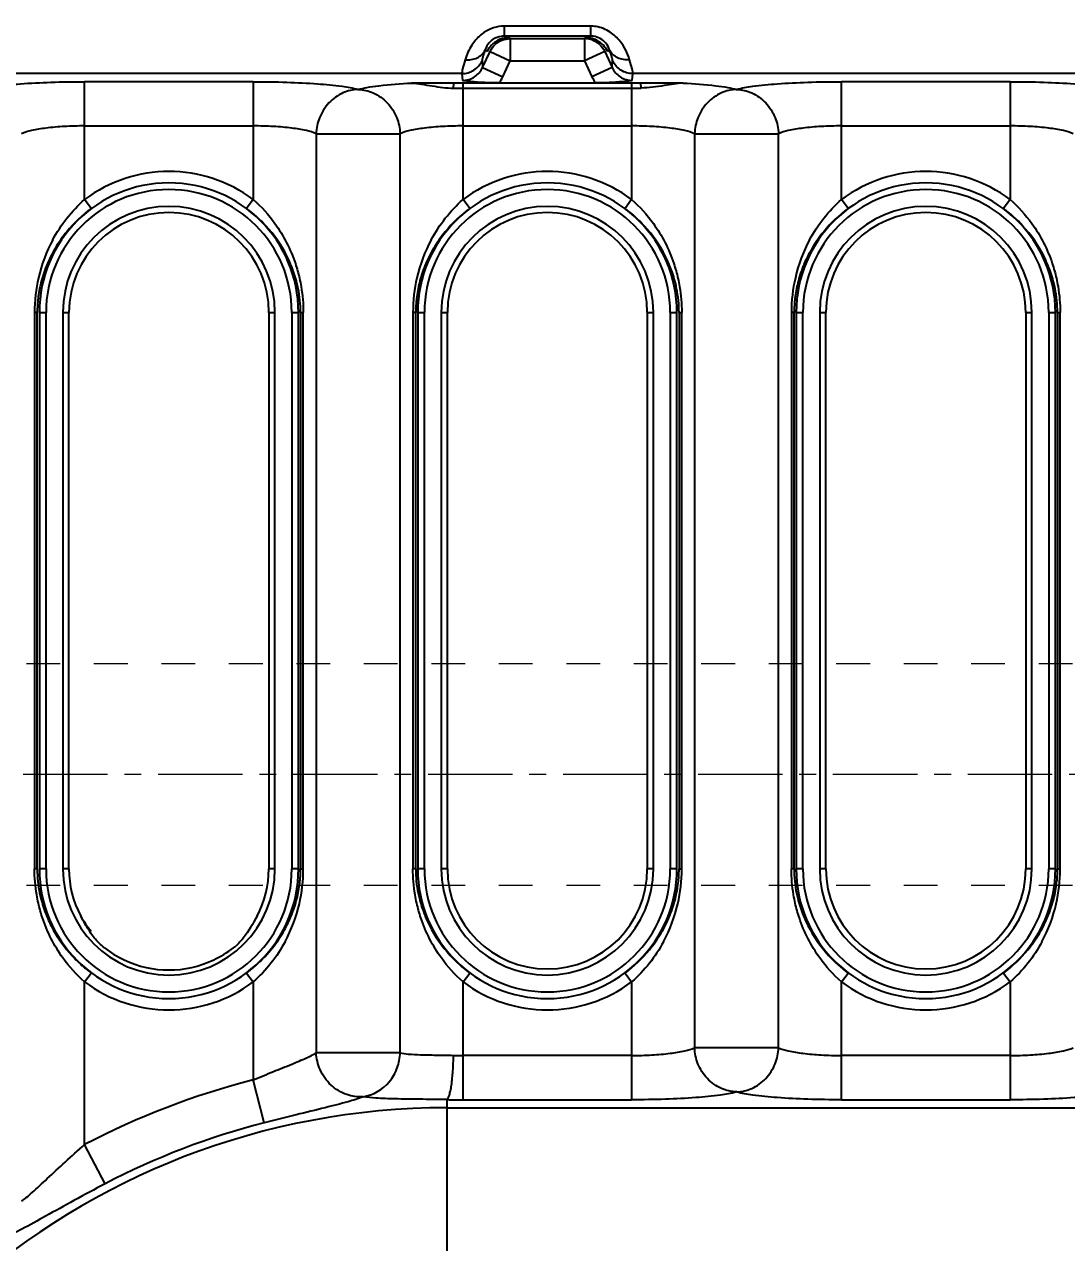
# Model space of a CAD drawing. Header units: millimetres. Extents: x 309 to 11345, y -1340 to 1318.
# Drawn here: x 967.4 to 1014.5, y -429.6 to -374.6 of the extents above; entities that cross this region are included whole.
import ezdxf

# ---------------------------------------------------------------- set-up
doc = ezdxf.new("R2010")
doc.units = ezdxf.units.MM
doc.header["$LTSCALE"] = 16.335
doc.header["$PDMODE"] = 3
doc.header["$PDSIZE"] = 0.3125
doc.linetypes.add('CENTER', pattern=[0.6, 0.375, -0.075, 0.075, -0.075])
doc.linetypes.add('HIDDEN', pattern=[0.2, 0.1, -0.1])
doc.layers.get('0').update_dxf_attribs({"linetype": 'CONTINUOUS'})
doc.layers.get('Defpoints').update_dxf_attribs({"linetype": 'CONTINUOUS'})
doc.layers.add('cool', color=153, linetype='HIDDEN', lineweight=9)
doc.styles.get("Standard").update_dxf_attribs({"font": 'txt', "width": 0.8})
doc.dimstyles.get("Standard").update_dxf_attribs({"dimtxt": 0.15625, "dimasz": 0.1875, "dimexe": 0.125, "dimexo": 0.0625, "dimtad": 0, "dimtih": 1, "dimtoh": 1, "dimdsep": 46, "dimtxsty": 'Standard', "dimcen": 0.09, "dimadec": 0, "dimazin": 0, "dimtp": 0.01, "dimtm": 0.01, "dimtfac": 1, "dimtofl": 0, "dimtmove": 0, "dimatfit": 3, "dimfxl": 0, "dimtolj": 1, "dimarcsym": 0})

# ---------------------------------------------------------------- blocks, each defined once
blk = doc.blocks.new('*D135')
at = {"color": 4, "lineweight": -2}
blk.add_line((983.747, -278.966), (983.747, -212.229), dxfattribs=at)
at = {"layer": 'Defpoints', "color": 0}
for p in [(983.747, -212.229), (983.747, -279.028), (1045.847, -463.458)]:
    blk.add_point(p, dxfattribs=at)
at = {"color": 6, "insert": (983.747, -198.229), "char_height": 10, "attachment_point": 5, "rotation": 90}
blk.add_mtext('\\A1;62.10', dxfattribs=at)
blk = doc.blocks.new('*D136')
at = {"color": 4, "lineweight": -2}
for p, q in [((934.256, -229.95), (934.256, -209.95)), ((921.047, -249.95), (934.256, -229.95)), ((921.047, -278.966), (921.047, -249.95))]:
    blk.add_line(p, q, dxfattribs=at)
at = {"layer": 'Defpoints', "color": 0}
for p in [(934.256, -209.95), (921.047, -279.028), (1045.847, -463.458)]:
    blk.add_point(p, dxfattribs=at)
at = {"color": 6, "insert": (934.256, -191.95), "char_height": 10, "attachment_point": 5, "rotation": 90}
blk.add_mtext('\\A1;124.80', dxfattribs=at)
blk = doc.blocks.new('*D137')
at = {"color": 4, "lineweight": -2}
for p, q in [((841.298, -229.95), (841.298, -209.95)), ((848.047, -249.95), (841.298, -229.95)), ((848.047, -316.766), (848.047, -249.95))]:
    blk.add_line(p, q, dxfattribs=at)
at = {"layer": 'Defpoints', "color": 0}
for p in [(841.298, -209.95), (848.047, -316.828), (1045.847, -463.458)]:
    blk.add_point(p, dxfattribs=at)
at = {"color": 6, "insert": (841.298, -191.95), "char_height": 10, "attachment_point": 5, "rotation": 90}
blk.add_mtext('\\A1;197.80', dxfattribs=at)
blk = doc.blocks.new('*D138')
at = {"color": 4, "lineweight": -2}
for p, q in [((790.171, -229.95), (790.171, -209.95)), ((800.847, -234.408), (790.171, -229.95)), ((800.847, -254.346), (800.847, -234.408))]:
    blk.add_line(p, q, dxfattribs=at)
at = {"layer": 'Defpoints', "color": 0}
for p in [(790.171, -209.95), (800.847, -254.408), (1045.847, -463.458)]:
    blk.add_point(p, dxfattribs=at)
at = {"color": 6, "insert": (790.171, -191.284), "char_height": 10, "attachment_point": 5, "rotation": 90}
blk.add_mtext('\\A1;245.00', dxfattribs=at)
blk = doc.blocks.new('*D139')
at = {"color": 4, "lineweight": -2}
for p, q in [((817.432, -229.95), (817.432, -209.95)), ((846.349, -249.95), (817.432, -229.95)), ((846.349, -386.088), (846.349, -249.95))]:
    blk.add_line(p, q, dxfattribs=at)
at = {"layer": 'Defpoints', "color": 0}
for p in [(817.432, -209.95), (846.349, -386.151), (1045.847, -463.458)]:
    blk.add_point(p, dxfattribs=at)
at = {"color": 6, "insert": (817.432, -191.95), "char_height": 10, "attachment_point": 5, "rotation": 90}
blk.add_mtext('\\A1;199.50', dxfattribs=at)
blk = doc.blocks.new('*D140')
at = {"color": 4, "lineweight": -2}
blk.add_line((915.847, -452.396), (915.847, -209.95), dxfattribs=at)
at = {"layer": 'Defpoints', "color": 0}
for p in [(915.847, -209.95), (915.847, -452.458), (1045.847, -463.458)]:
    blk.add_point(p, dxfattribs=at)
at = {"color": 6, "insert": (915.847, -193.284), "char_height": 10, "attachment_point": 5, "rotation": 90}
blk.add_mtext('\\A1;130.00', dxfattribs=at)
blk = doc.blocks.new('*D141')
at = {"color": 4, "lineweight": -2}
blk.add_line((888.986, -450.896), (888.986, -209.95), dxfattribs=at)
at = {"layer": 'Defpoints', "color": 0}
for p in [(888.986, -209.95), (888.986, -450.958), (1045.847, -463.458)]:
    blk.add_point(p, dxfattribs=at)
at = {"color": 6, "insert": (888.986, -191.284), "char_height": 10, "attachment_point": 5, "rotation": 90}
blk.add_mtext('\\A1;156.86', dxfattribs=at)
blk = doc.blocks.new('*D145')
at = {"color": 4, "lineweight": -2}
blk.add_line((842.779, -391.101), (749.752, -391.101), dxfattribs=at)
at = {"layer": 'Defpoints', "color": 0}
for p in [(749.752, -391.101), (842.842, -391.101), (1045.847, -463.458)]:
    blk.add_point(p, dxfattribs=at)
at = {"color": 6, "insert": (733.752, -391.101), "char_height": 10, "attachment_point": 5}
blk.add_mtext('\\A1;72.36', dxfattribs=at)
blk = doc.blocks.new('*D146')
at = {"color": 4, "lineweight": -2}
blk.add_line((843.585, -321.228), (749.752, -321.228), dxfattribs=at)
at = {"layer": 'Defpoints', "color": 0}
for p in [(749.752, -321.228), (843.647, -321.228), (1045.847, -463.458)]:
    blk.add_point(p, dxfattribs=at)
at = {"color": 6, "insert": (731.085, -321.228), "char_height": 10, "attachment_point": 5}
blk.add_mtext('\\A1;142.23', dxfattribs=at)
blk = doc.blocks.new('*D147')
at = {"color": 4, "lineweight": -2}
blk.add_line((839.195, -303.458), (749.752, -303.458), dxfattribs=at)
at = {"layer": 'Defpoints', "color": 0}
for p in [(749.752, -303.458), (839.257, -303.458), (1045.847, -463.458)]:
    blk.add_point(p, dxfattribs=at)
at = {"color": 6, "insert": (733.085, -303.458), "char_height": 10, "attachment_point": 5}
blk.add_mtext('\\A1;160.00', dxfattribs=at)
blk = doc.blocks.new('*D148')
at = {"color": 4, "lineweight": -2}
blk.add_line((979.285, -283.428), (749.752, -283.428), dxfattribs=at)
at = {"layer": 'Defpoints', "color": 0}
for p in [(749.752, -283.428), (979.347, -283.428), (1045.847, -463.458)]:
    blk.add_point(p, dxfattribs=at)
at = {"color": 6, "insert": (732.418, -283.428), "char_height": 10, "attachment_point": 5}
blk.add_mtext('\\A1;180.03', dxfattribs=at)
blk = doc.blocks.new('*D149')
at = {"color": 4, "lineweight": -2}
blk.add_line((796.946, -258.458), (749.752, -258.458), dxfattribs=at)
at = {"layer": 'Defpoints', "color": 0}
for p in [(749.752, -258.458), (797.009, -258.458), (1045.847, -463.458)]:
    blk.add_point(p, dxfattribs=at)
at = {"color": 6, "insert": (731.752, -258.458), "char_height": 10, "attachment_point": 5}
blk.add_mtext('\\A1;205.00', dxfattribs=at)
blk = doc.blocks.new('*D150')
at = {"color": 4, "lineweight": -2}
for p, q in [((870.41, -231.643), (870.41, -211.643)), ((861.539, -251.643), (870.41, -231.643)), ((861.539, -446.733), (861.539, -251.643))]:
    blk.add_line(p, q, dxfattribs=at)
at = {"layer": 'Defpoints', "color": 0}
for p in [(870.41, -211.643), (861.539, -446.795), (1045.847, -463.458)]:
    blk.add_point(p, dxfattribs=at)
at = {"color": 6, "insert": (870.41, -194.31), "char_height": 10, "attachment_point": 5, "rotation": 90}
blk.add_mtext('\\A1;184.31', dxfattribs=at)
blk = doc.blocks.new('*D151')
at = {"color": 4, "lineweight": -2}
for p, q in [((856.031, -231.643), (856.031, -211.643)), ((850.78, -251.643), (856.031, -231.643)), ((850.78, -446.733), (850.78, -251.643))]:
    blk.add_line(p, q, dxfattribs=at)
at = {"layer": 'Defpoints', "color": 0}
for p in [(856.031, -211.643), (850.78, -446.795), (1045.847, -463.458)]:
    blk.add_point(p, dxfattribs=at)
at = {"color": 6, "insert": (856.031, -193.643), "char_height": 10, "attachment_point": 5, "rotation": 90}
blk.add_mtext('\\A1;195.07', dxfattribs=at)
blk = doc.blocks.new('*D167')
at = {"color": 4, "lineweight": -2}
for p, q in [((806.321, -229.338), (806.321, -209.338)), ((815.847, -249.338), (806.321, -229.338)), ((815.847, -386.638), (815.847, -249.338))]:
    blk.add_line(p, q, dxfattribs=at)
at = {"layer": 'Defpoints', "color": 0}
for p in [(806.321, -209.338), (815.847, -386.701), (1045.847, -463.458)]:
    blk.add_point(p, dxfattribs=at)
at = {"color": 6, "insert": (806.321, -191.338), "char_height": 10, "attachment_point": 5, "rotation": 90}
blk.add_mtext('\\A1;230.00', dxfattribs=at)
blk = doc.blocks.new('*D219')
at = {"color": 4, "lineweight": -2}
blk.add_line((834.322, -356.458), (749.977, -356.458), dxfattribs=at)
at = {"layer": 'Defpoints', "color": 0}
for p in [(749.977, -356.458), (834.385, -356.458), (1045.847, -463.458)]:
    blk.add_point(p, dxfattribs=at)
at = {"color": 6, "insert": (733.31, -356.458), "char_height": 10, "attachment_point": 5}
blk.add_mtext('\\A1;107.00', dxfattribs=at)
blk = doc.blocks.new('*D220')
at = {"color": 4, "lineweight": -2}
for p, q in [((830.094, -229.49), (830.094, -209.49)), ((838.785, -249.49), (830.094, -229.49)), ((838.785, -351.996), (838.785, -249.49))]:
    blk.add_line(p, q, dxfattribs=at)
at = {"layer": 'Defpoints', "color": 0}
for p in [(830.094, -209.49), (838.785, -352.058), (1045.847, -463.458)]:
    blk.add_point(p, dxfattribs=at)
at = {"color": 6, "insert": (830.094, -190.823), "char_height": 10, "attachment_point": 5, "rotation": 90}
blk.add_mtext('\\A1;207.06', dxfattribs=at)

msp = doc.modelspace()

# ---------------------------------------------------------------- linework, layer by layer
at = {"color": 7, "linetype": 'Continuous'}
for p, q in [((989.099, -374.649), (989.099, -375.101)), ((992.995, -374.649), (989.099, -374.649)), ((992.995, -374.649), (992.995, -375.101)), ((989.099, -375.101), (989.195, -375.181)), ((992.995, -375.101), (989.099, -375.101)), ((989.369, -375.181), (989.195, -375.181)), ((989.369, -375.214), (989.369, -376.219)), ((989.369, -375.214), (992.726, -375.214)), ((992.9, -375.181), (992.726, -375.181)), ((992.726, -375.214), (992.726, -376.219)), ((992.995, -375.101), (992.9, -375.181)), ((988.122, -376.516), (988.459, -375.795)), ((988.241, -375.725), (988.324, -375.795)), ((988.459, -375.795), (989.369, -376.219)), ((988.797, -375.314), (988.795, -375.314)), ((993.636, -375.795), (992.726, -376.219)), ((993.3, -375.314), (993.297, -375.314)), ((993.636, -375.795), (993.972, -376.516)), ((993.854, -375.725), (993.771, -375.795)), ((988.098, -376.22), (988.122, -376.516)), ((989.032, -376.941), (989.369, -376.219)), ((989.369, -376.219), (992.726, -376.219)), ((992.726, -376.219), (993.062, -376.941)), ((993.972, -376.516), (993.997, -376.22)), ((987.187, -376.796), (913.121, -376.796)), ((987.187, -376.796), (987.213, -377.103)), ((988.122, -376.516), (989.032, -376.941)), ((993.972, -376.516), (993.062, -376.941)), ((994.881, -377.103), (994.907, -376.796)), ((1106.842, -376.796), (994.907, -376.796)), ((970.146, -382.481), (970.146, -377.158)), ((977.762, -377.158), (970.146, -377.158)), ((977.762, -377.158), (977.762, -382.481)), ((986.81, -377.445), (986.821, -377.222)), ((994.854, -377.22), (987.239, -377.22)), ((987.239, -379.158), (987.241, -377.451)), ((987.241, -377.451), (994.854, -377.451)), ((994.854, -377.22), (994.855, -382.481)), ((995.285, -377.445), (995.273, -377.222)), ((1004.333, -382.481), (1004.333, -377.158)), ((1011.949, -377.158), (1004.333, -377.158)), ((1011.949, -377.158), (1011.949, -382.481)), ((970.146, -379.158), (977.762, -379.158)), ((980.605, -379.51), (980.605, -421.018)), ((980.605, -379.51), (984.396, -379.51)), ((984.396, -421.018), (984.396, -379.51)), ((987.239, -382.481), (987.239, -379.158)), ((987.239, -379.158), (994.855, -379.158)), ((997.699, -379.51), (997.699, -420.79)), ((997.699, -379.51), (1001.49, -379.51)), ((1001.49, -420.79), (1001.49, -379.51)), ((1004.333, -379.158), (1011.949, -379.158)), ((970.446, -382.883), (970.146, -382.481)), ((977.762, -382.481), (977.462, -382.883)), ((987.539, -382.883), (987.239, -382.481)), ((994.855, -382.481), (994.555, -382.883)), ((1004.633, -382.883), (1004.333, -382.481)), ((1011.949, -382.481), (1011.649, -382.883)), ((967.883, -387.581), (967.883, -412.719)), ((968.007, -387.581), (967.883, -387.581)), ((968.007, -412.719), (968.007, -387.581)), ((968.102, -387.581), (968.102, -412.719)), ((968.102, -387.581), (968.403, -387.581)), ((968.403, -412.719), (968.403, -387.581)), ((969.164, -387.581), (969.164, -412.719)), ((969.164, -387.581), (969.44, -387.581)), ((969.44, -412.719), (969.44, -387.581)), ((978.468, -387.581), (978.468, -412.719)), ((978.468, -387.581), (978.743, -387.581)), ((978.743, -412.719), (978.743, -387.581)), ((979.504, -387.581), (979.504, -412.719)), ((979.504, -387.581), (979.805, -387.581)), ((979.805, -412.719), (979.805, -387.581)), ((979.901, -387.581), (979.901, -412.719)), ((979.901, -387.581), (980.025, -387.581)), ((980.025, -412.719), (980.025, -387.581)), ((984.976, -387.581), (984.976, -412.719)), ((985.1, -387.581), (984.976, -387.581)), ((985.1, -412.719), (985.1, -387.581)), ((985.196, -387.581), (985.196, -412.719)), ((985.196, -387.581), (985.497, -387.581)), ((985.497, -412.719), (985.497, -387.581)), ((986.258, -387.581), (986.258, -412.719)), ((986.258, -387.581), (986.534, -387.581)), ((986.534, -412.719), (986.534, -387.581)), ((995.561, -387.581), (995.561, -412.719)), ((995.561, -387.581), (995.837, -387.581)), ((995.837, -412.719), (995.837, -387.581)), ((996.598, -387.581), (996.598, -412.719)), ((996.598, -387.581), (996.899, -387.581)), ((996.899, -412.719), (996.899, -387.581)), ((996.994, -387.581), (996.994, -412.719)), ((996.994, -387.581), (997.119, -387.581)), ((997.119, -412.719), (997.119, -387.581)), ((1002.07, -387.581), (1002.07, -412.719)), ((1002.194, -387.581), (1002.07, -387.581)), ((1002.194, -412.719), (1002.194, -387.581)), ((1002.289, -387.581), (1002.289, -412.719)), ((1002.289, -387.581), (1002.59, -387.581)), ((1002.59, -412.719), (1002.59, -387.581)), ((1003.351, -387.581), (1003.351, -412.719)), ((1003.351, -387.581), (1003.627, -387.581)), ((1003.627, -412.719), (1003.627, -387.581)), ((1012.655, -387.581), (1012.655, -412.719)), ((1012.655, -387.581), (1012.93, -387.581)), ((1012.93, -412.719), (1012.93, -387.581)), ((1013.691, -387.581), (1013.691, -412.719)), ((1013.691, -387.581), (1013.992, -387.581)), ((1013.992, -412.719), (1013.992, -387.581)), ((1014.088, -387.581), (1014.088, -412.719)), ((1014.088, -387.581), (1014.212, -387.581)), ((1014.212, -412.719), (1014.212, -387.581)), ((968.007, -412.719), (967.883, -412.719)), ((968.403, -412.719), (968.102, -412.719)), ((969.44, -412.719), (969.164, -412.719)), ((978.743, -412.719), (978.468, -412.719)), ((979.805, -412.719), (979.504, -412.719)), ((979.901, -412.719), (980.025, -412.719)), ((985.1, -412.719), (984.976, -412.719)), ((985.497, -412.719), (985.196, -412.719)), ((986.534, -412.719), (986.258, -412.719)), ((995.837, -412.719), (995.561, -412.719)), ((996.899, -412.719), (996.598, -412.719)), ((996.994, -412.719), (997.119, -412.719)), ((1002.194, -412.719), (1002.07, -412.719)), ((1002.59, -412.719), (1002.289, -412.719)), ((1003.627, -412.719), (1003.351, -412.719)), ((1012.93, -412.719), (1012.655, -412.719)), ((1013.992, -412.719), (1013.691, -412.719)), ((1014.088, -412.719), (1014.212, -412.719)), ((970.146, -417.819), (970.446, -417.417)), ((977.462, -417.417), (977.762, -417.819)), ((987.239, -417.819), (987.539, -417.417)), ((994.555, -417.417), (994.855, -417.819)), ((1004.333, -417.819), (1004.633, -417.417)), ((1011.649, -417.417), (1011.949, -417.819)), ((970.146, -425.169), (970.146, -417.819)), ((977.762, -417.819), (977.762, -422.246)), ((987.239, -423.142), (987.239, -417.819)), ((994.855, -417.819), (994.855, -423.142)), ((1004.333, -423.142), (1004.333, -417.819)), ((1011.949, -417.819), (1011.949, -423.142)), ((1001.49, -420.79), (997.699, -420.79)), ((984.396, -421.018), (980.605, -421.018)), ((994.855, -421.142), (987.239, -421.142)), ((1011.949, -421.142), (1004.333, -421.142)), ((978.258, -424.184), (977.762, -422.246)), ((986.523, -433.471), (986.523, -423.137)), ((987.239, -423.142), (994.855, -423.142)), ((1004.333, -423.142), (1011.949, -423.142)), ((986.523, -423.504), (1106.842, -423.504)), ((971.073, -426.941), (970.146, -425.169))]:
    msp.add_line(p, q, dxfattribs=at)
for centre, radius, start, end in [((992.995, -376.209), 1.56, 80.611, 89.9854), ((989.377, -376.631), 2.073, 136.5883, 138.9035), ((989.293, -376.55), 1.956, 127.6807, 136.6501), ((992.726, -376.217), 1.003, 46.5837, 89.9928), ((992.802, -376.375), 1.162, 81.8766, 85.1348), ((992.997, -376.056), 0.955, 82.4437, 90.0885), ((989.007, -375.938), 0.795, 156.5687, 164.4392), ((989.24, -376.225), 1.013, 115.9235, 154.9459), ((989.368, -376.215), 1.001, 111.6878, 133.4317), ((992.854, -376.225), 1.013, 25.054, 64.0763), ((987.239, -361.609), 15.842, 268.4482, 270.0082), ((987.238, -462.554), 85.333, 89.99885, 90.27965), ((987.195, -376.084), 2.027, 326.6681, 334.9929), ((994.9, -376.084), 2.027, 205.0077, 213.3314), ((994.855, -462.726), 85.505, 89.71964, 90.00065), ((994.855, -361.483), 15.968, 269.9973, 271.5441), ((973.954, -387.581), 6.365, 53.254, 126.746), ((991.047, -387.581), 6.365, 53.2545, 126.746), ((1008.141, -387.581), 6.365, 53.254, 126.746), ((973.954, -387.581), 5.852, 0, 180), ((991.047, -387.581), 5.852, 0, 180), ((1008.141, -387.581), 5.852, 0, 180), ((973.954, -387.581), 5.551, 0, 180), ((991.047, -387.581), 5.551, 0, 180), ((1008.141, -387.581), 5.551, 0, 180), ((973.954, -387.581), 4.79, 0, 180), ((974.188, -387.908), 6.265, 126.6715, 140.6233), ((973.713, -387.916), 6.275, 42.4543, 53.3202), ((991.047, -387.581), 4.79, 0, 180), ((991.281, -387.908), 6.265, 126.6715, 140.6233), ((990.807, -387.916), 6.275, 42.4543, 53.3202), ((1008.141, -387.581), 4.79, 0, 180), ((1008.375, -387.908), 6.265, 126.6715, 140.6233), ((1007.9, -387.916), 6.275, 42.4543, 53.3202), ((973.954, -387.581), 4.514, 0, 180), ((991.047, -387.581), 4.514, 0, 180), ((1008.141, -387.581), 4.514, 0, 180), ((974.058, -387.8), 6.097, 140.6354, 149.1366), ((991.152, -387.8), 6.097, 140.6354, 149.1366), ((1008.245, -387.8), 6.097, 140.6354, 149.1366), ((974.748, -387.548), 6.86, 151.7095, 167.0764), ((991.841, -387.548), 6.86, 151.7095, 167.0764), ((1008.935, -387.548), 6.86, 151.7095, 167.0764), ((973.911, -387.711), 5.924, 149.1427, 157.8689), ((991.004, -387.711), 5.924, 149.1427, 157.8689), ((1008.098, -387.711), 5.924, 149.1427, 157.8689), ((973.732, -387.638), 5.732, 157.8753, 165.8913), ((990.826, -387.638), 5.732, 157.8753, 165.8913), ((1007.919, -387.638), 5.732, 157.8753, 165.8913), ((974.868, -387.585), 6.985, 167.0025, 179.9679), ((973.571, -387.596), 5.565, 165.906, 173.2916), ((991.961, -387.585), 6.985, 167.0025, 179.9679), ((990.664, -387.596), 5.565, 165.906, 173.2916), ((1009.055, -387.585), 6.985, 167.0025, 179.9679), ((1007.758, -387.596), 5.565, 165.906, 173.2916), ((974.27, -387.598), 5.631, 0.1707, 11.287), ((991.364, -387.598), 5.631, 0.1707, 11.287), ((1008.457, -387.598), 5.631, 0.1707, 11.287), ((973.462, -387.582), 5.455, 173.3051, 179.994), ((990.556, -387.582), 5.455, 173.3051, 179.994), ((1007.649, -387.582), 5.455, 173.3051, 179.994), ((973.638, -412.702), 5.631, 180.1708, 191.287), ((973.954, -412.719), 5.852, 180, 0), ((973.954, -412.719), 5.551, 180, 360), ((973.954, -412.719), 4.79, 180, 360), ((973.954, -412.719), 4.514, 180, 208.0997), ((973.954, -412.719), 4.514, 331.9048, 0), ((973.04, -412.715), 6.985, 347.0025, 359.9679), ((974.446, -412.718), 5.455, 353.3051, 359.994), ((990.731, -412.702), 5.631, 180.1708, 191.287), ((991.047, -412.719), 5.852, 180, 0), ((991.047, -412.719), 5.551, 180, 360), ((991.047, -412.719), 4.79, 180, 360), ((991.047, -412.719), 4.514, 180, 0), ((990.133, -412.715), 6.985, 347.0025, 359.9679), ((991.539, -412.718), 5.455, 353.3051, 359.994), ((1007.825, -412.702), 5.631, 180.1708, 191.287), ((1008.141, -412.719), 5.852, 180, 0), ((1008.141, -412.719), 5.551, 180, 360), ((1008.141, -412.719), 4.79, 180, 360), ((1008.141, -412.719), 4.514, 180, 0), ((1007.227, -412.715), 6.985, 347.0025, 359.9679), ((1008.633, -412.718), 5.455, 353.3051, 359.994), ((974.337, -412.704), 5.565, 345.906, 353.2916), ((991.43, -412.704), 5.565, 345.906, 353.2916), ((1008.524, -412.704), 5.565, 345.906, 353.2916), ((973.16, -412.752), 6.86, 331.7095, 347.0764), ((974.175, -412.662), 5.732, 337.8753, 345.8913), ((990.253, -412.752), 6.86, 331.7095, 347.0764), ((991.269, -412.662), 5.732, 337.8753, 345.8913), ((1007.347, -412.752), 6.86, 331.7095, 347.0764), ((1008.362, -412.662), 5.732, 337.8753, 345.8913), ((973.913, -412.587), 5.927, 201.6852, 208.986), ((974.204, -412.441), 4.867, 209.5988, 219.3428), ((974.02, -412.6), 5.899, 330.957, 337.8834), ((991.091, -412.589), 5.924, 329.1427, 337.8689), ((1008.184, -412.589), 5.924, 329.1427, 337.8689), ((974.037, -412.517), 6.07, 209.0021, 222.534), ((973.849, -412.5), 6.097, 320.6354, 329.1366), ((973.931, -412.551), 6.001, 329.1557, 330.9618), ((990.943, -412.5), 6.097, 320.6354, 329.1366), ((1008.036, -412.5), 6.097, 320.6354, 329.1366), ((974.004, -412.448), 4.843, 232.3228, 244.6721), ((973.907, -412.454), 4.837, 295.3253, 307.6915), ((975.419, -414.41), 2.364, 307.6891, 311.0607), ((973.743, -412.412), 6.235, 310.3231, 320.634), ((990.814, -412.392), 6.265, 306.6715, 320.6233), ((1007.907, -412.392), 6.265, 306.6715, 320.6233), ((974.221, -412.357), 6.313, 222.4761, 229.1313), ((973.954, -412.562), 4.718, 244.6246, 295.3702), ((991.288, -412.384), 6.275, 222.4543, 233.3202), ((1008.381, -412.384), 6.275, 222.4543, 233.3202), ((974.188, -412.395), 6.263, 229.1293, 230.3836), ((974.121, -412.477), 6.157, 230.3776, 233.3523), ((973.638, -412.296), 6.391, 306.7478, 310.3641), ((973.954, -412.719), 6.365, 233.254, 306.746), ((991.047, -412.719), 6.365, 233.254, 306.746), ((1008.141, -412.719), 6.365, 233.254, 306.746), ((987.238, -404.095), 17.048, 268.5581, 270.0037), ((986.523, -456.458), 35.316, 104.3633, 117.6275), ((987.238, -375.781), 47.361, 269.1349, 270.0021), ((986.523, -456.458), 32.954, 90, 173.1838), ((986.523, -456.458), 33.316, 104.3633, 117.6275)]:
    msp.add_arc(centre, radius, start, end, dxfattribs=at)
for points in [[(989.099, -374.649), (988.934, -374.649), (988.767, -374.676), (988.61, -374.727)], [(988.998, -375.285), (989.115, -375.238), (989.243, -375.214), (989.369, -375.214)], [(992.901, -375.218), (992.871, -375.215), (992.842, -375.214), (992.813, -375.214)], [(988.459, -375.795), (988.512, -375.681), (988.588, -375.575), (988.68, -375.488)], [(993.415, -375.488), (993.506, -375.575), (993.583, -375.681), (993.636, -375.795)], [(988.099, -376.186), (988.098, -376.198), (988.097, -376.209), (988.098, -376.22)], [(986.821, -377.222), (986.185, -377.225), (985.548, -377.227), (984.912, -377.218)], [(997.183, -377.218), (996.546, -377.227), (995.91, -377.225), (995.273, -377.222)], [(968.707, -384.297), (969.073, -383.617), (969.564, -382.988), (970.146, -382.481)], [(977.762, -382.481), (978.129, -382.801), (978.459, -383.167), (978.742, -383.562)], [(985.801, -384.297), (986.167, -383.617), (986.657, -382.988), (987.239, -382.481)], [(994.855, -382.481), (995.222, -382.801), (995.552, -383.167), (995.836, -383.562)], [(1002.894, -384.297), (1003.26, -383.617), (1003.751, -382.988), (1004.333, -382.481)], [(1011.949, -382.481), (1012.316, -382.801), (1012.646, -383.167), (1012.929, -383.562)], [(970.241, -415.323), (970.147, -415.166), (970.058, -415.006), (969.972, -414.845)], [(977.936, -414.844), (977.751, -415.19), (977.557, -415.535), (977.31, -415.839)], [(970.584, -415.822), (970.458, -415.665), (970.345, -415.495), (970.241, -415.323)], [(971.044, -416.281), (970.872, -416.149), (970.719, -415.991), (970.584, -415.822)], [(977.31, -415.839), (977.207, -415.966), (977.095, -416.085), (976.971, -416.193)], [(979.2, -416.003), (978.835, -416.683), (978.344, -417.312), (977.762, -417.819)], [(996.294, -416.003), (995.928, -416.683), (995.438, -417.312), (994.855, -417.819)], [(1013.387, -416.003), (1013.022, -416.683), (1012.531, -417.312), (1011.949, -417.819)], [(970.146, -417.819), (969.779, -417.499), (969.449, -417.133), (969.165, -416.738)], [(987.239, -417.819), (986.872, -417.499), (986.542, -417.133), (986.259, -416.738)], [(1004.333, -417.819), (1003.966, -417.499), (1003.636, -417.133), (1003.352, -416.738)]]:
    msp.add_open_spline(points, degree=3, dxfattribs=at)
for points, knots in [([(994.764, -376.17), (994.677, -375.87), (994.439, -375.392), (993.889, -374.876), (993.474, -374.707), (993.249, -374.67)], [0, 0, 0, 0, 0.41912, 0.694058, 1, 1, 1, 1]), ([(987.814, -375.269), (987.748, -375.344), (987.542, -375.619), (987.398, -375.937), (987.331, -376.17)], [0, 0, 0, 0, 0.293043, 1, 1, 1, 1]), ([(988.61, -374.727), (988.563, -374.743), (988.381, -374.812), (988.212, -374.913), (988.097, -375.001)], [0, 0, 0, 0, 0.257862, 1, 1, 1, 1]), ([(988.602, -375.244), (988.556, -375.273), (988.423, -375.376), (988.322, -375.518), (988.277, -375.622)], [0, 0, 0, 0, 0.324682, 1, 1, 1, 1]), ([(989.099, -375.101), (989.052, -375.101), (988.878, -375.113), (988.709, -375.175), (988.602, -375.244)], [0, 0, 0, 0, 0.271742, 1, 1, 1, 1]), ([(988.795, -375.314), (988.792, -375.314), (988.785, -375.314), (988.786, -375.299), (988.81, -375.284), (988.849, -375.256), (988.925, -375.224), (988.988, -375.205), (989.027, -375.198)], [0, 0, 0, 0, 0.032779, 0.054961, 0.138353, 0.306053, 0.579952, 1, 1, 1, 1]), ([(989.282, -375.214), (989.222, -375.214), (989.068, -375.226), (988.921, -375.274), (988.832, -375.304)], [0, 0, 0, 0, 0.390757, 1, 1, 1, 1]), ([(989.027, -375.198), (989.04, -375.195), (989.095, -375.186), (989.151, -375.181), (989.195, -375.181)], [0, 0, 0, 0, 0.230224, 1, 1, 1, 1]), ([(992.9, -375.181), (992.945, -375.181), (993.034, -375.192), (993.14, -375.205), (993.362, -375.314), (993.3, -375.314)], [0, 0, 0, 0, 0.314624, 0.565613, 1, 1, 1, 1]), ([(993.097, -375.252), (993.087, -375.249), (993.044, -375.238), (993.001, -375.23), (992.966, -375.225)], [0, 0, 0, 0, 0.218698, 1, 1, 1, 1]), ([(993.297, -375.314), (993.277, -375.312), (993.212, -375.283), (993.145, -375.264), (993.097, -375.252)], [0, 0, 0, 0, 0.290124, 1, 1, 1, 1]), ([(993.854, -375.725), (993.823, -375.614), (993.664, -375.311), (993.337, -375.138), (993.122, -375.109)], [0, 0, 0, 0, 0.348049, 1, 1, 1, 1]), ([(987.331, -376.17), (987.514, -376.187), (987.884, -376.135), (988.165, -375.875), (988.241, -375.725)], [0, 0, 0, 0, 0.522336, 1, 1, 1, 1]), ([(988.241, -375.725), (988.23, -375.755), (988.192, -375.858), (988.157, -375.962), (988.135, -376.037)], [0, 0, 0, 0, 0.290978, 1, 1, 1, 1]), ([(988.832, -375.304), (988.828, -375.306), (988.817, -375.309), (988.805, -375.313), (988.797, -375.314)], [0, 0, 0, 0, 0.353103, 1, 1, 1, 1]), ([(993.997, -376.22), (993.999, -376.199), (993.989, -376.142), (993.945, -375.976), (993.894, -375.833), (993.854, -375.725)], [0, 0, 0, 0, 0.123367, 0.332805, 1, 1, 1, 1]), ([(994.764, -376.17), (994.58, -376.187), (994.211, -376.135), (993.93, -375.875), (993.854, -375.725)], [0, 0, 0, 0, 0.522338, 1, 1, 1, 1]), ([(987.331, -376.17), (987.291, -376.307), (987.239, -376.488), (987.196, -376.697), (987.186, -376.769), (987.187, -376.796)], [0, 0, 0, 0, 0.665407, 0.875292, 1, 1, 1, 1]), ([(987.187, -376.796), (987.375, -376.796), (987.756, -376.687), (988.018, -376.389), (988.098, -376.22)], [0, 0, 0, 0, 0.500608, 1, 1, 1, 1]), ([(988.135, -376.037), (988.13, -376.052), (988.116, -376.102), (988.104, -376.151), (988.099, -376.186)], [0, 0, 0, 0, 0.311224, 1, 1, 1, 1]), ([(994.907, -376.796), (994.72, -376.796), (994.339, -376.687), (994.077, -376.389), (993.997, -376.22)], [0, 0, 0, 0, 0.500609, 1, 1, 1, 1]), ([(994.907, -376.796), (994.909, -376.769), (994.899, -376.697), (994.855, -376.488), (994.804, -376.307), (994.764, -376.17)], [0, 0, 0, 0, 0.124728, 0.334597, 1, 1, 1, 1]), ([(987.213, -377.103), (987.401, -377.103), (987.785, -376.991), (988.044, -376.687), (988.122, -376.516)], [0, 0, 0, 0, 0.500367, 1, 1, 1, 1]), ([(993.972, -376.516), (994.051, -376.687), (994.309, -376.991), (994.693, -377.103), (994.881, -377.103)], [0, 0, 0, 0, 0.499689, 1, 1, 1, 1]), ([(965.407, -377.51), (965.644, -377.439), (966.258, -377.342), (967.33, -377.239), (968.669, -377.173), (969.638, -377.158), (970.146, -377.158)], [0, 0, 0, 0, 0.155949, 0.389404, 0.679649, 1, 1, 1, 1]), ([(977.762, -377.158), (978.27, -377.158), (979.239, -377.173), (980.578, -377.239), (981.65, -377.342), (982.263, -377.439), (982.501, -377.51)], [0, 0, 0, 0, 0.320373, 0.610617, 0.844065, 1, 1, 1, 1]), ([(982.501, -377.51), (982.63, -377.471), (982.943, -377.407), (983.746, -377.294), (984.421, -377.245), (984.912, -377.218)], [0, 0, 0, 0, 0.166376, 0.393599, 1, 1, 1, 1]), ([(984.912, -377.218), (985.063, -377.227), (985.372, -377.271), (985.999, -377.377), (986.484, -377.448), (986.81, -377.445)], [0, 0, 0, 0, 0.236936, 0.488719, 1, 1, 1, 1]), ([(987.213, -377.103), (987.332, -377.116), (987.889, -377.171), (988.449, -377.198), (988.889, -377.198)], [0, 0, 0, 0, 0.213159, 1, 1, 1, 1]), ([(987.241, -377.451), (987.241, -377.435), (987.239, -377.358), (987.239, -377.281), (987.239, -377.22)], [0, 0, 0, 0, 0.212705, 1, 1, 1, 1]), ([(993.206, -377.198), (993.366, -377.198), (993.926, -377.189), (994.485, -377.145), (994.881, -377.103)], [0, 0, 0, 0, 0.287205, 1, 1, 1, 1]), ([(997.182, -377.218), (996.896, -377.236), (996.269, -377.355), (995.635, -377.436), (995.285, -377.445)], [0, 0, 0, 0, 0.450175, 1, 1, 1, 1]), ([(997.183, -377.218), (997.674, -377.245), (998.349, -377.294), (999.151, -377.407), (999.465, -377.471), (999.594, -377.51)], [0, 0, 0, 0, 0.606441, 0.833644, 1, 1, 1, 1]), ([(999.594, -377.51), (999.831, -377.439), (1000.445, -377.342), (1001.517, -377.239), (1002.856, -377.173), (1003.825, -377.158), (1004.333, -377.158)], [0, 0, 0, 0, 0.155948, 0.389403, 0.679648, 1, 1, 1, 1]), ([(1011.949, -377.158), (1012.457, -377.158), (1013.426, -377.173), (1014.765, -377.239), (1015.837, -377.342), (1016.45, -377.439), (1016.688, -377.51)], [0, 0, 0, 0, 0.320374, 0.610618, 0.844066, 1, 1, 1, 1]), ([(982.501, -377.51), (982.266, -377.518), (981.773, -377.635), (981.142, -378.089), (980.72, -378.753), (980.613, -379.264), (980.605, -379.51)], [0, 0, 0, 0, 0.233579, 0.491555, 0.754782, 1, 1, 1, 1]), ([(982.501, -377.51), (982.735, -377.518), (983.228, -377.635), (983.859, -378.089), (984.281, -378.753), (984.388, -379.264), (984.396, -379.51)], [0, 0, 0, 0, 0.233579, 0.491554, 0.754781, 1, 1, 1, 1]), ([(999.594, -377.51), (999.36, -377.518), (998.866, -377.635), (998.236, -378.089), (997.814, -378.753), (997.707, -379.264), (997.699, -379.51)], [0, 0, 0, 0, 0.233578, 0.491553, 0.754781, 1, 1, 1, 1]), ([(999.594, -377.51), (999.828, -377.518), (1000.322, -377.635), (1000.952, -378.089), (1001.374, -378.753), (1001.481, -379.264), (1001.49, -379.51)], [0, 0, 0, 0, 0.233579, 0.491555, 0.754782, 1, 1, 1, 1]), ([(970.146, -379.158), (969.841, -379.158), (969.258, -379.174), (968.454, -379.239), (967.809, -379.343), (967.44, -379.442), (967.303, -379.51)], [0, 0, 0, 0, 0.318055, 0.606823, 0.840028, 1, 1, 1, 1]), ([(980.605, -379.51), (980.467, -379.442), (980.099, -379.343), (979.454, -379.239), (978.649, -379.174), (978.067, -379.158), (977.762, -379.158)], [0, 0, 0, 0, 0.159969, 0.39318, 0.681951, 1, 1, 1, 1]), ([(987.239, -379.158), (986.934, -379.158), (986.352, -379.174), (985.547, -379.239), (984.902, -379.343), (984.534, -379.442), (984.396, -379.51)], [0, 0, 0, 0, 0.31799, 0.60679, 0.840021, 1, 1, 1, 1]), ([(997.699, -379.51), (997.561, -379.442), (997.192, -379.343), (996.547, -379.239), (995.743, -379.174), (995.16, -379.158), (994.855, -379.158)], [0, 0, 0, 0, 0.159954, 0.393168, 0.681995, 1, 1, 1, 1]), ([(1004.333, -379.158), (1004.028, -379.158), (1003.445, -379.174), (1002.641, -379.239), (1001.996, -379.343), (1001.627, -379.442), (1001.49, -379.51)], [0, 0, 0, 0, 0.318055, 0.606823, 0.840028, 1, 1, 1, 1]), ([(1014.792, -379.51), (1014.654, -379.442), (1014.286, -379.343), (1013.641, -379.239), (1012.836, -379.174), (1012.254, -379.158), (1011.949, -379.158)], [0, 0, 0, 0, 0.159969, 0.39318, 0.681951, 1, 1, 1, 1]), ([(979.502, -385.522), (979.436, -385.355), (979.136, -384.691), (978.713, -384.083), (978.343, -383.68)], [0, 0, 0, 0, 0.248204, 1, 1, 1, 1]), ([(978.742, -383.562), (979.137, -384.113), (979.557, -384.939), (979.801, -385.814), (979.852, -386.038)], [0, 0, 0, 0, 0.746536, 1, 1, 1, 1]), ([(996.596, -385.522), (996.529, -385.355), (996.229, -384.691), (995.806, -384.083), (995.437, -383.68)], [0, 0, 0, 0, 0.248204, 1, 1, 1, 1]), ([(995.836, -383.562), (996.231, -384.113), (996.651, -384.939), (996.894, -385.814), (996.945, -386.038)], [0, 0, 0, 0, 0.746536, 1, 1, 1, 1]), ([(1013.689, -385.522), (1013.623, -385.355), (1013.323, -384.691), (1012.9, -384.083), (1012.53, -383.68)], [0, 0, 0, 0, 0.248204, 1, 1, 1, 1]), ([(1012.929, -383.562), (1013.324, -384.113), (1013.744, -384.939), (1013.988, -385.814), (1014.039, -386.038)], [0, 0, 0, 0, 0.746536, 1, 1, 1, 1]), ([(979.792, -386.496), (979.775, -386.412), (979.701, -386.081), (979.596, -385.758), (979.502, -385.522)], [0, 0, 0, 0, 0.253093, 1, 1, 1, 1]), ([(996.885, -386.496), (996.868, -386.412), (996.794, -386.081), (996.689, -385.758), (996.596, -385.522)], [0, 0, 0, 0, 0.253093, 1, 1, 1, 1]), ([(1013.979, -386.496), (1013.962, -386.412), (1013.888, -386.081), (1013.783, -385.758), (1013.689, -385.522)], [0, 0, 0, 0, 0.253093, 1, 1, 1, 1]), ([(979.852, -386.038), (979.88, -386.163), (979.98, -386.671), (980.025, -387.191), (980.025, -387.581)], [0, 0, 0, 0, 0.246522, 1, 1, 1, 1]), ([(996.945, -386.038), (996.973, -386.163), (997.074, -386.671), (997.118, -387.191), (997.118, -387.581)], [0, 0, 0, 0, 0.246522, 1, 1, 1, 1]), ([(1014.039, -386.038), (1014.067, -386.163), (1014.167, -386.671), (1014.212, -387.191), (1014.212, -387.581)], [0, 0, 0, 0, 0.246522, 1, 1, 1, 1]), ([(968.056, -414.262), (968.028, -414.137), (967.928, -413.629), (967.883, -413.109), (967.883, -412.719)], [0, 0, 0, 0, 0.246522, 1, 1, 1, 1]), ([(985.15, -414.262), (985.121, -414.137), (985.021, -413.629), (984.976, -413.109), (984.976, -412.719)], [0, 0, 0, 0, 0.246522, 1, 1, 1, 1]), ([(1002.243, -414.262), (1002.215, -414.137), (1002.115, -413.629), (1002.07, -413.109), (1002.07, -412.719)], [0, 0, 0, 0, 0.246522, 1, 1, 1, 1]), ([(969.165, -416.738), (968.77, -416.187), (968.351, -415.361), (968.107, -414.486), (968.056, -414.262)], [0, 0, 0, 0, 0.746536, 1, 1, 1, 1]), ([(968.116, -413.804), (968.133, -413.888), (968.207, -414.219), (968.312, -414.542), (968.405, -414.778)], [0, 0, 0, 0, 0.253093, 1, 1, 1, 1]), ([(986.259, -416.738), (985.864, -416.187), (985.444, -415.361), (985.2, -414.486), (985.15, -414.262)], [0, 0, 0, 0, 0.746536, 1, 1, 1, 1]), ([(985.209, -413.804), (985.226, -413.888), (985.3, -414.219), (985.405, -414.542), (985.499, -414.778)], [0, 0, 0, 0, 0.253093, 1, 1, 1, 1]), ([(1003.352, -416.738), (1002.957, -416.187), (1002.538, -415.361), (1002.294, -414.486), (1002.243, -414.262)], [0, 0, 0, 0, 0.746536, 1, 1, 1, 1]), ([(1002.303, -413.804), (1002.32, -413.888), (1002.394, -414.219), (1002.499, -414.542), (1002.592, -414.778)], [0, 0, 0, 0, 0.253093, 1, 1, 1, 1]), ([(985.499, -414.778), (985.566, -414.945), (985.865, -415.609), (986.288, -416.217), (986.658, -416.62)], [0, 0, 0, 0, 0.248204, 1, 1, 1, 1]), ([(1002.592, -414.778), (1002.659, -414.945), (1002.959, -415.609), (1003.382, -416.217), (1003.751, -416.62)], [0, 0, 0, 0, 0.248204, 1, 1, 1, 1]), ([(994.855, -421.142), (995.16, -421.142), (995.743, -421.126), (996.547, -421.061), (997.192, -420.957), (997.561, -420.858), (997.699, -420.79)], [0, 0, 0, 0, 0.318055, 0.606823, 0.840028, 1, 1, 1, 1]), ([(999.594, -422.79), (999.36, -422.782), (998.866, -422.665), (998.236, -422.211), (997.814, -421.547), (997.707, -421.036), (997.699, -420.79)], [0, 0, 0, 0, 0.233579, 0.491555, 0.754782, 1, 1, 1, 1]), ([(999.594, -422.79), (999.828, -422.782), (1000.322, -422.665), (1000.952, -422.211), (1001.374, -421.547), (1001.481, -421.036), (1001.49, -420.79)], [0, 0, 0, 0, 0.233579, 0.491555, 0.754782, 1, 1, 1, 1]), ([(1001.49, -420.79), (1001.627, -420.858), (1001.996, -420.957), (1002.641, -421.061), (1003.445, -421.126), (1004.028, -421.142), (1004.333, -421.142)], [0, 0, 0, 0, 0.159969, 0.39318, 0.681951, 1, 1, 1, 1]), ([(1011.949, -421.142), (1012.254, -421.142), (1012.836, -421.126), (1013.641, -421.061), (1014.286, -420.957), (1014.654, -420.858), (1014.792, -420.79)], [0, 0, 0, 0, 0.318055, 0.606823, 0.840028, 1, 1, 1, 1]), ([(977.762, -422.246), (978.064, -422.117), (978.643, -421.879), (979.448, -421.558), (980.098, -421.287), (980.468, -421.112), (980.605, -421.018)], [0, 0, 0, 0, 0.317822, 0.605961, 0.838936, 1, 1, 1, 1]), ([(982.726, -423.005), (982.479, -423.023), (981.941, -422.951), (981.231, -422.513), (980.745, -421.822), (980.617, -421.278), (980.605, -421.018)], [0, 0, 0, 0, 0.231617, 0.491171, 0.756384, 1, 1, 1, 1]), ([(982.726, -423.005), (983.175, -422.938), (983.846, -422.545), (984.295, -421.721), (984.391, -421.248), (984.396, -421.018)], [0, 0, 0, 0, 0.489801, 0.751074, 1, 1, 1, 1]), ([(984.396, -421.018), (984.516, -421.055), (984.827, -421.089), (985.367, -421.113), (986.049, -421.122), (986.545, -421.13), (986.809, -421.137)], [0, 0, 0, 0, 0.155463, 0.383979, 0.672554, 1, 1, 1, 1]), ([(986.523, -423.137), (986.546, -423.12), (986.584, -423.05), (986.631, -422.916), (986.678, -422.719), (986.739, -422.355), (986.786, -421.82), (986.806, -421.37), (986.809, -421.137)], [0, 0, 0, 0, 0.041631, 0.112057, 0.211206, 0.337786, 0.656187, 1, 1, 1, 1]), ([(982.726, -423.005), (982.508, -423.099), (981.936, -423.268), (980.927, -423.525), (979.659, -423.831), (978.741, -424.06), (978.258, -424.184)], [0, 0, 0, 0, 0.154082, 0.385549, 0.676504, 1, 1, 1, 1]), ([(986.523, -423.137), (986.103, -423.13), (985.316, -423.121), (984.241, -423.108), (983.395, -423.083), (982.915, -423.041), (982.726, -423.005)], [0, 0, 0, 0, 0.331582, 0.62097, 0.847972, 1, 1, 1, 1]), ([(999.594, -422.79), (999.357, -422.861), (998.744, -422.958), (997.671, -423.061), (996.332, -423.127), (995.364, -423.142), (994.855, -423.142)], [0, 0, 0, 0, 0.155949, 0.389404, 0.679649, 1, 1, 1, 1]), ([(1004.333, -423.142), (1003.825, -423.142), (1002.856, -423.127), (1001.517, -423.061), (1000.445, -422.958), (999.831, -422.861), (999.594, -422.79)], [0, 0, 0, 0, 0.320374, 0.610618, 0.844066, 1, 1, 1, 1]), ([(1016.688, -422.79), (1016.45, -422.861), (1015.837, -422.958), (1014.765, -423.061), (1013.426, -423.127), (1012.457, -423.142), (1011.949, -423.142)], [0, 0, 0, 0, 0.155949, 0.389404, 0.679649, 1, 1, 1, 1]), ([(967.303, -427.712), (967.375, -427.668), (967.535, -427.543), (967.921, -427.207), (968.5, -426.662), (969.285, -425.935), (969.85, -425.427), (970.146, -425.169)], [0, 0, 0, 0, 0.066303, 0.158922, 0.402529, 0.691593, 1, 1, 1, 1]), ([(971.073, -426.941), (970.602, -427.188), (969.701, -427.67), (968.454, -428.362), (967.539, -428.874), (966.942, -429.178), (966.698, -429.287), (966.591, -429.324)], [0, 0, 0, 0, 0.314303, 0.603969, 0.842454, 0.933269, 1, 1, 1, 1])]:
    msp.add_open_spline(points, degree=3, knots=knots, dxfattribs=at)
at = {"layer": 'cool', "ltscale": 0.932966}
for p, q in [((1316.517, -403.458), (827.847, -403.458)), ((1316.517, -413.458), (827.847, -413.458))]:
    msp.add_line(p, q, dxfattribs=at)
at = {"layer": 'cool', "color": 1, "linetype": 'CENTER', "ltscale": 0.621977}
msp.add_line((1330.847, -408.458), (822.847, -408.458), dxfattribs=at)

# ---------------------------------------------------------------- dimensions: what is measured, and where the dimension line sits
for feature_location, offset, dtype, picture, middle in [((838.785, -352.058), (-8.69, 142.568), 1, '*D220', (830.094, -190.823)), ((800.847, -254.408), (-10.676, 44.458), 1, '*D138', (790.171, -191.284)), ((815.847, -386.701), (-9.526, 177.362), 1, '*D167', (806.321, -191.338)), ((888.986, -450.958), (0, 241.008), 1, '*D141', (888.986, -191.284)), ((846.349, -386.151), (-28.917, 176.2), 1, '*D139', (817.432, -191.95)), ((848.047, -316.828), (-6.749, 106.878), 1, '*D137', (841.298, -191.95)), ((921.047, -279.028), (13.209, 69.078), 1, '*D136', (934.256, -191.95)), ((915.847, -452.458), (0, 242.508), 1, '*D140', (915.847, -193.284)), ((850.78, -446.795), (5.251, 235.152), 1, '*D151', (856.031, -193.643)), ((861.539, -446.795), (8.871, 235.152), 1, '*D150', (870.41, -194.31)), ((983.747, -279.028), (0, 66.799), 1, '*D135', (983.747, -198.229)), ((797.009, -258.458), (-47.257, 0), 0, '*D149', (731.752, -258.458)), ((979.347, -283.428), (-229.595, 0), 0, '*D148', (732.418, -283.428)), ((839.257, -303.458), (-89.506, 0), 0, '*D147', (733.085, -303.458)), ((843.647, -321.228), (-93.895, 0), 0, '*D146', (731.085, -321.228)), ((834.385, -356.458), (-84.408, 0), 0, '*D219', (733.31, -356.458)), ((842.842, -391.101), (-93.09, 0), 0, '*D145', (733.752, -391.101))]:
    dim = msp.add_ordinate_dim(feature_location=feature_location, offset=offset, dtype=dtype, origin=(1045.847, -463.458), dimstyle='Standard', override={"dimtxt": 10, "dimasz": 10, "dimgap": 0, "dimtih": 0, "dimtoh": 0, "dimzin": 0, "dimcen": 0, "dimclrd": 4, "dimclre": 4, "dimclrt": 6, "dimadec": 2, "dimtp": 0, "dimtm": 0, "dimtzin": 0})
    dim.commit()
    dim.dimension.update_dxf_attribs({"geometry": picture, "text_midpoint": middle})

doc.saveas('drawing.dxf')
